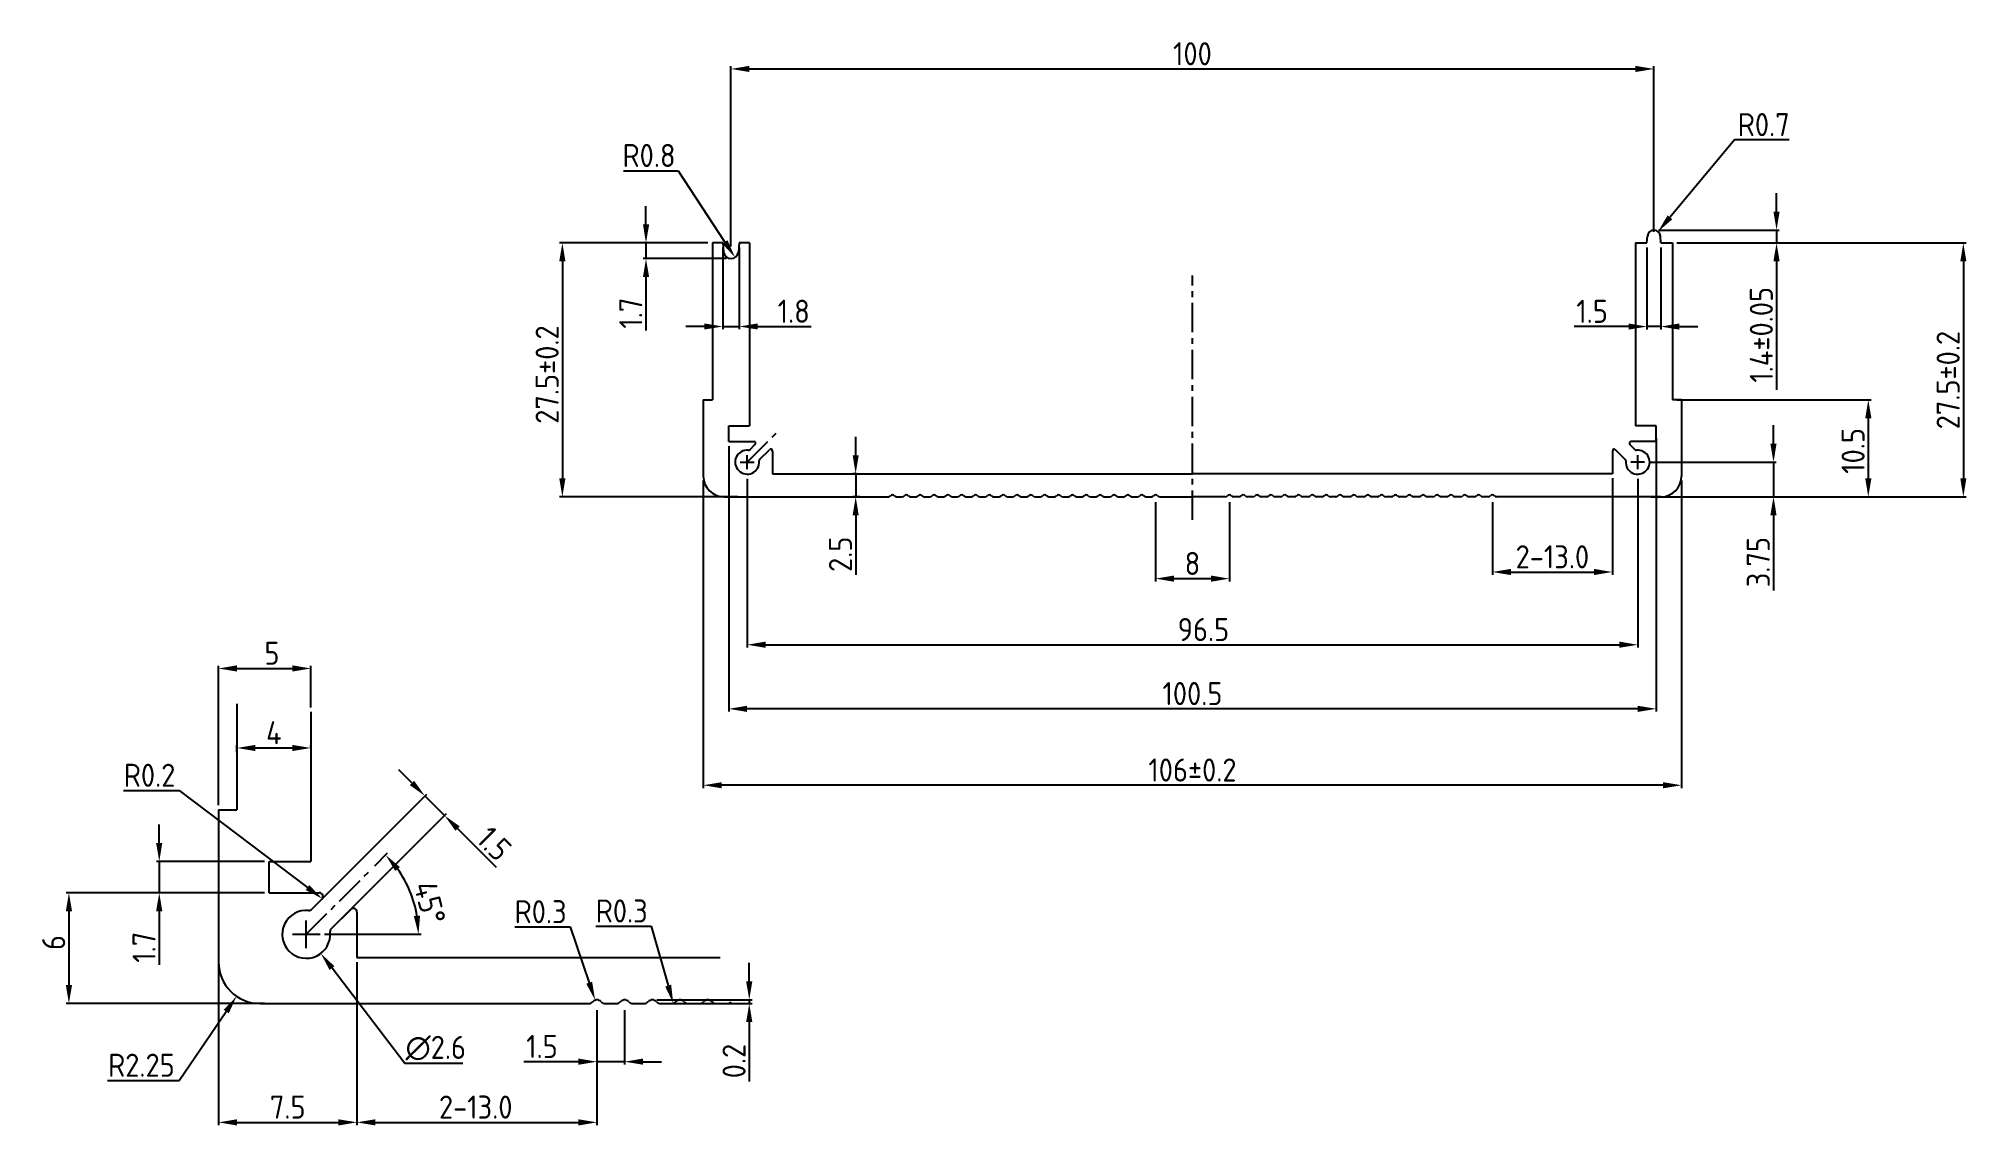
# Model space of a CAD drawing. Header units: millimetres. Extents: x -92 to 117, y -52 to 66.
import ezdxf

# ---------------------------------------------------------------- set-up
doc = ezdxf.new("R2010")
doc.units = ezdxf.units.MM
doc.header["$LTSCALE"] = 0.1
doc.linetypes.add('CENTER', pattern=[50.8, 31.75, -6.35, 6.35, -6.35])
doc.layers.get('0').update_dxf_attribs({"lineweight": 25})
doc.layers.add('图层1', color=7, linetype='Continuous', lineweight=20)
doc.layers.add('图层3', color=1, linetype='CENTER')
doc.styles.get("Standard").update_dxf_attribs({"font": 'isocp2.shx'})
doc.dimstyles.new('比例1-1', dxfattribs={"dimtxt": 2.5, "dimasz": 2, "dimexe": 0.3, "dimexo": 0.5, "dimgap": 0.4, "dimtad": 1, "dimdec": 3, "dimdsep": 46, "dimtxsty": 'Standard', "dimcen": 0, "dimclrd": 5, "dimclre": 5, "dimadec": 3, "dimazin": 2, "dimtfac": 1, "dimtdec": 3, "dimtmove": 0, "dimatfit": 3, "dimfxl": 0, "dimarcsym": 0})
doc.dimstyles.new('比例1-1$3', dxfattribs={"dimtxt": 2.5, "dimasz": 2, "dimexe": 0.3, "dimexo": 0.5, "dimgap": 0.4, "dimtad": 1, "dimtih": 1, "dimtoh": 1, "dimdec": 3, "dimdsep": 46, "dimtxsty": 'Standard', "dimcen": 0, "dimclrd": 5, "dimclre": 5, "dimadec": 3, "dimazin": 2, "dimtfac": 1, "dimtdec": 3, "dimtmove": 0, "dimatfit": 3, "dimfxl": 0, "dimarcsym": 0})
doc.dimstyles.new('比例1-1$4', dxfattribs={"dimtxt": 2.5, "dimasz": 2, "dimexe": 0.3, "dimexo": 0.5, "dimgap": 0.4, "dimtad": 1, "dimtih": 1, "dimtoh": 1, "dimdec": 3, "dimdsep": 46, "dimtxsty": 'Standard', "dimcen": 0, "dimclrd": 5, "dimclre": 5, "dimadec": 3, "dimazin": 2, "dimtfac": 1, "dimtdec": 3, "dimtofl": 0, "dimtmove": 0, "dimatfit": 3, "dimfxl": 0, "dimarcsym": 0})

# ---------------------------------------------------------------- blocks, each defined once
blk = doc.blocks.new('*D4')
at = {"layer": 'Defpoints', "color": 0}
for p in [(-15.56, 18.41), (80.94, 18.41), (80.94, -0.07)]:
    blk.add_point(p, dxfattribs=at)
at = {"layer": '图层1', "color": 5, "lineweight": -2}
for p, q in [((-15.56, 17.91), (-15.56, -0.37)), ((80.94, 17.91), (80.94, -0.37)), ((-13.56, -0.07), (78.94, -0.07))]:
    blk.add_line(p, q, dxfattribs=at)
at = {"layer": '图层1', "color": 5}
for points in [[(-13.56, 0.27), (-13.56, -0.4), (-15.56, -0.07)], [(78.94, 0.27), (78.94, -0.4), (80.94, -0.07)]]:
    blk.add_solid(points, dxfattribs=at)
at = {"layer": '图层1', "color": 0, "insert": (33.88, 1.58), "char_height": 2.5, "attachment_point": 5}
blk.add_mtext('96.5', dxfattribs=at)
blk = doc.blocks.new('*D5')
at = {"layer": 'Defpoints', "color": 0}
for p in [(-17.56, 21.96), (82.94, 22.81), (-17.56, -7.01)]:
    blk.add_point(p, dxfattribs=at)
at = {"layer": '图层1', "color": 5, "lineweight": -2}
for p, q in [((-17.56, 21.46), (-17.56, -7.31)), ((82.94, 22.31), (82.94, -7.31)), ((80.94, -7.01), (-15.56, -7.01))]:
    blk.add_line(p, q, dxfattribs=at)
at = {"layer": '图层1', "color": 5}
for points in [[(-15.56, -6.68), (-15.56, -7.35), (-17.56, -7.01)], [(80.94, -6.68), (80.94, -7.35), (82.94, -7.01)]]:
    blk.add_solid(points, dxfattribs=at)
at = {"layer": '图层1', "color": 0, "insert": (32.69, -5.36), "char_height": 2.5, "attachment_point": 5}
blk.add_mtext('100.5', dxfattribs=at)
blk = doc.blocks.new('*D6')
at = {"layer": 'Defpoints', "color": 0}
for p in [(-20.31, 18.21), (85.69, 18.21), (-20.31, -15.29)]:
    blk.add_point(p, dxfattribs=at)
at = {"layer": '图层1', "color": 5, "lineweight": -2}
for p, q in [((-20.31, 17.71), (-20.31, -15.59)), ((85.69, 17.71), (85.69, -15.59)), ((83.69, -15.29), (-18.31, -15.29))]:
    blk.add_line(p, q, dxfattribs=at)
at = {"layer": '图层1', "color": 5}
for points in [[(-18.31, -14.96), (-18.31, -15.62), (-20.31, -15.29)], [(83.69, -14.96), (83.69, -15.62), (85.69, -15.29)]]:
    blk.add_solid(points, dxfattribs=at)
at = {"layer": '图层1', "color": 0, "insert": (32.69, -13.64), "char_height": 2.5, "attachment_point": 5}
blk.add_mtext('106%%P0.2', dxfattribs=at)
blk = doc.blocks.new('*D7')
at = {"layer": 'Defpoints', "color": 0}
for p in [(28.69, 15.86), (36.69, 15.86), (36.69, 7.09)]:
    blk.add_point(p, dxfattribs=at)
at = {"layer": '图层1', "color": 5, "lineweight": -2}
for p, q in [((28.69, 15.36), (28.69, 6.79)), ((36.69, 15.36), (36.69, 6.79)), ((30.69, 7.09), (34.69, 7.09))]:
    blk.add_line(p, q, dxfattribs=at)
at = {"layer": '图层1', "color": 5}
for points in [[(30.69, 7.43), (30.69, 6.76), (28.69, 7.09)], [(34.69, 7.43), (34.69, 6.76), (36.69, 7.09)]]:
    blk.add_solid(points, dxfattribs=at)
at = {"layer": '图层1', "color": 0, "insert": (32.69, 8.74), "char_height": 2.5, "attachment_point": 5}
blk.add_mtext('8', dxfattribs=at)
blk = doc.blocks.new('*D8')
at = {"layer": 'Defpoints', "color": 0}
for p in [(81.69, 19.71), (81.89, 15.96), (95.65, 15.96)]:
    blk.add_point(p, dxfattribs=at)
at = {"layer": '图层1', "color": 5, "lineweight": -2}
for p, q in [((95.65, 21.71), (95.65, 23.71)), ((82.19, 19.71), (95.95, 19.71)), ((95.65, 19.71), (95.65, 15.96)), ((82.39, 15.96), (95.95, 15.96)), ((95.65, 13.96), (95.65, 5.81))]:
    blk.add_line(p, q, dxfattribs=at)
at = {"layer": '图层1', "color": 5}
for points in [[(95.31, 21.71), (95.98, 21.71), (95.65, 19.71)], [(95.31, 13.96), (95.98, 13.96), (95.65, 15.96)]]:
    blk.add_solid(points, dxfattribs=at)
at = {"layer": '图层1', "color": 0, "insert": (94, 8.88), "char_height": 2.5, "attachment_point": 5, "rotation": 90}
blk.add_mtext('3.75', dxfattribs=at)
blk = doc.blocks.new('*D9')
at = {"layer": 'Defpoints', "color": 0}
for p in [(84.69, 43.46), (89.67, 15.96), (116.22, 15.96)]:
    blk.add_point(p, dxfattribs=at)
at = {"layer": '图层1', "color": 5, "lineweight": -2}
for p, q in [((85.19, 43.46), (116.52, 43.46)), ((116.22, 41.46), (116.22, 17.96)), ((90.17, 15.96), (116.52, 15.96))]:
    blk.add_line(p, q, dxfattribs=at)
at = {"layer": '图层1', "color": 5}
for points in [[(115.89, 41.46), (116.55, 41.46), (116.22, 43.46)], [(115.89, 17.96), (116.55, 17.96), (116.22, 15.96)]]:
    blk.add_solid(points, dxfattribs=at)
at = {"layer": '图层1', "color": 0, "insert": (114.57, 28.6), "char_height": 2.5, "attachment_point": 5, "rotation": 90}
blk.add_mtext('27.5%%P0.2', dxfattribs=at)
blk = doc.blocks.new('*D10')
at = {"layer": 'Defpoints', "color": 0}
for p in [(84.69, 26.46), (100.23, 15.96), (105.92, 15.96)]:
    blk.add_point(p, dxfattribs=at)
at = {"layer": '图层1', "color": 5, "lineweight": -2}
for p, q in [((85.19, 26.46), (106.22, 26.46)), ((105.92, 24.46), (105.92, 17.96)), ((100.73, 15.96), (106.22, 15.96))]:
    blk.add_line(p, q, dxfattribs=at)
at = {"layer": '图层1', "color": 5}
for points in [[(105.59, 24.46), (106.26, 24.46), (105.92, 26.46)], [(105.59, 17.96), (106.26, 17.96), (105.92, 15.96)]]:
    blk.add_solid(points, dxfattribs=at)
at = {"layer": '图层1', "color": 0, "insert": (104.27, 20.93), "char_height": 2.5, "attachment_point": 5, "rotation": 90}
blk.add_mtext('10.5', dxfattribs=at)
blk = doc.blocks.new('*D11')
at = {"layer": 'Defpoints', "color": 0}
for p in [(-19.31, 43.46), (-35.58, 15.96), (-16.06, 15.96)]:
    blk.add_point(p, dxfattribs=at)
at = {"layer": '图层1', "color": 5, "lineweight": -2}
for p, q in [((-19.81, 43.46), (-35.88, 43.46)), ((-35.58, 41.46), (-35.58, 17.96)), ((-16.56, 15.96), (-35.88, 15.96))]:
    blk.add_line(p, q, dxfattribs=at)
at = {"layer": '图层1', "color": 5}
for points in [[(-35.92, 41.46), (-35.25, 41.46), (-35.58, 43.46)], [(-35.92, 17.96), (-35.25, 17.96), (-35.58, 15.96)]]:
    blk.add_solid(points, dxfattribs=at)
at = {"layer": '图层1', "color": 0, "insert": (-37.23, 29.2), "char_height": 2.5, "attachment_point": 5, "rotation": 90}
blk.add_mtext('27.5%%P0.2', dxfattribs=at)
blk = doc.blocks.new('*D12')
at = {"layer": 'Defpoints', "color": 0}
for p in [(-3.21, 18.46), (-3.8, 15.96), (-2.84, 15.96)]:
    blk.add_point(p, dxfattribs=at)
at = {"layer": '图层1', "color": 5, "lineweight": -2}
for p, q in [((-3.8, 20.46), (-3.8, 22.46)), ((-3.71, 18.46), (-4.1, 18.46)), ((-3.8, 18.46), (-3.8, 15.96)), ((-3.34, 15.96), (-4.1, 15.96)), ((-3.8, 13.96), (-3.8, 7.49))]:
    blk.add_line(p, q, dxfattribs=at)
at = {"layer": '图层1', "color": 5}
for points in [[(-4.13, 20.46), (-3.47, 20.46), (-3.8, 18.46)], [(-4.13, 13.96), (-3.47, 13.96), (-3.8, 15.96)]]:
    blk.add_solid(points, dxfattribs=at)
at = {"layer": '图层1', "color": 0, "insert": (-5.45, 9.73), "char_height": 2.5, "attachment_point": 5, "rotation": 90}
blk.add_mtext('2.5', dxfattribs=at)
blk = doc.blocks.new('*D13')
at = {"layer": 'Defpoints', "color": 0}
for p in [(78.19, 18.46), (65.19, 15.86), (78.19, 7.81)]:
    blk.add_point(p, dxfattribs=at)
at = {"layer": '图层1', "color": 5, "lineweight": -2}
for p, q in [((78.19, 17.96), (78.19, 7.51)), ((65.19, 15.36), (65.19, 7.51)), ((67.19, 7.81), (76.19, 7.81))]:
    blk.add_line(p, q, dxfattribs=at)
at = {"layer": '图层1', "color": 5}
for points in [[(67.19, 8.15), (67.19, 7.48), (65.19, 7.81)], [(76.19, 8.15), (76.19, 7.48), (78.19, 7.81)]]:
    blk.add_solid(points, dxfattribs=at)
at = {"layer": '图层1', "color": 0, "insert": (71.69, 9.46), "char_height": 2.5, "attachment_point": 5}
blk.add_mtext('2-13.0', dxfattribs=at)
blk = doc.blocks.new('*D15')
at = {"layer": 'Defpoints', "color": 0}
for p in [(82.69, 44.86), (87.25, 43.46), (95.98, 43.46)]:
    blk.add_point(p, dxfattribs=at)
at = {"layer": '图层1', "color": 5, "lineweight": -2}
for p, q in [((95.98, 46.86), (95.98, 48.86)), ((83.19, 44.86), (96.28, 44.86)), ((95.98, 44.86), (95.98, 43.46)), ((87.75, 43.46), (96.28, 43.46)), ((95.98, 41.46), (95.98, 27.56))]:
    blk.add_line(p, q, dxfattribs=at)
at = {"layer": '图层1', "color": 5}
for points in [[(95.64, 46.86), (96.31, 46.86), (95.98, 44.86)], [(95.64, 41.46), (96.31, 41.46), (95.98, 43.46)]]:
    blk.add_solid(points, dxfattribs=at)
at = {"layer": '图层1', "color": 0, "insert": (94.33, 33.51), "char_height": 2.5, "attachment_point": 5, "rotation": 90}
blk.add_mtext('1.4%%P0.05', dxfattribs=at)
blk = doc.blocks.new('*D16')
at = {"layer": 'Defpoints', "color": 0}
for p in [(81.94, 43.46), (83.44, 43.46), (83.44, 34.4)]:
    blk.add_point(p, dxfattribs=at)
at = {"layer": '图层1', "color": 5, "lineweight": -2}
for p, q in [((81.94, 42.96), (81.94, 34.1)), ((83.44, 42.96), (83.44, 34.1)), ((79.94, 34.4), (74.04, 34.4)), ((83.44, 34.4), (81.94, 34.4)), ((85.44, 34.4), (87.44, 34.4))]:
    blk.add_line(p, q, dxfattribs=at)
at = {"layer": '图层1', "color": 5}
for points in [[(79.94, 34.74), (79.94, 34.07), (81.94, 34.4)], [(85.44, 34.74), (85.44, 34.07), (83.44, 34.4)]]:
    blk.add_solid(points, dxfattribs=at)
at = {"layer": '图层1', "color": 0, "insert": (75.99, 36.05), "char_height": 2.5, "attachment_point": 5}
blk.add_mtext('1.5', dxfattribs=at)
blk = doc.blocks.new('*D17')
at = {"layer": 'Defpoints', "color": 0}
for p in [(-26.52, 43.46), (-19.31, 43.46), (-17.31, 41.76)]:
    blk.add_point(p, dxfattribs=at)
at = {"layer": '图层1', "color": 5, "lineweight": -2}
for p, q in [((-26.52, 45.46), (-26.52, 47.46)), ((-19.81, 43.46), (-26.82, 43.46)), ((-26.52, 43.46), (-26.52, 41.76)), ((-17.81, 41.76), (-26.82, 41.76)), ((-26.52, 39.76), (-26.52, 33.96))]:
    blk.add_line(p, q, dxfattribs=at)
at = {"layer": '图层1', "color": 5}
for points in [[(-26.85, 45.46), (-26.18, 45.46), (-26.52, 43.46)], [(-26.85, 39.76), (-26.18, 39.76), (-26.52, 41.76)]]:
    blk.add_solid(points, dxfattribs=at)
at = {"layer": '图层1', "color": 0, "insert": (-28.17, 35.86), "char_height": 2.5, "attachment_point": 5, "rotation": 90}
blk.add_mtext('1.7', dxfattribs=at)
blk = doc.blocks.new('*D18')
at = {"layer": 'Defpoints', "color": 0}
for p in [(-56.27, -24.37), (-52.8, -25.36), (-64.83, -31.44), (-63.34, -31.44), (-61.84, -31.44)]:
    blk.add_point(p, dxfattribs=at)
at = {"layer": '图层1', "color": 5, "lineweight": -2}
for p, q in [((-55.91, -24.02), (-54.52, -22.62)), ((-61.34, -31.44), (-50.87, -31.44))]:
    blk.add_line(p, q, dxfattribs=at)
blk.add_arc((-63.34, -31.44), 12.17, 9.4283, 35.5717, dxfattribs=at)
at = {"layer": '图层1', "color": 5}
for points in [[(-53.69, -24.58), (-53.19, -24.15), (-54.73, -22.84)], [(-51, -29.42), (-51.67, -29.47), (-51.17, -31.44)]]:
    blk.add_solid(points, dxfattribs=at)
at = {"layer": '图层1', "color": 0, "insert": (-49.95, -28.01), "char_height": 2.5, "attachment_point": 5, "rotation": 284.3815}
blk.add_mtext('45°', dxfattribs=at)
blk = doc.blocks.new('*D19')
at = {"layer": 'Defpoints', "color": 0}
for p in [(-67.34, -26.94), (-89.05, -38.94), (-67.34, -38.94)]:
    blk.add_point(p, dxfattribs=at)
at = {"layer": '图层1', "color": 5, "lineweight": -2}
for p, q in [((-67.84, -26.94), (-89.35, -26.94)), ((-89.05, -28.94), (-89.05, -36.94)), ((-67.84, -38.94), (-89.35, -38.94))]:
    blk.add_line(p, q, dxfattribs=at)
at = {"layer": '图层1', "color": 5}
for points in [[(-89.38, -28.94), (-88.71, -28.94), (-89.05, -26.94)], [(-89.38, -36.94), (-88.71, -36.94), (-89.05, -38.94)]]:
    blk.add_solid(points, dxfattribs=at)
at = {"layer": '图层1', "color": 0, "insert": (-90.7, -32.33), "char_height": 2.5, "attachment_point": 5, "rotation": 90}
blk.add_mtext('6', dxfattribs=at)
blk = doc.blocks.new('*D20')
at = {"layer": 'Defpoints', "color": 0}
for p in [(-67.34, -23.54), (-79.26, -26.94), (-67.34, -26.94)]:
    blk.add_point(p, dxfattribs=at)
at = {"layer": '图层1', "color": 5, "lineweight": -2}
for p, q in [((-79.26, -21.54), (-79.26, -19.54)), ((-67.84, -23.54), (-79.56, -23.54)), ((-79.26, -23.54), (-79.26, -26.94)), ((-67.84, -26.94), (-79.56, -26.94)), ((-79.26, -28.94), (-79.26, -34.74))]:
    blk.add_line(p, q, dxfattribs=at)
at = {"layer": '图层1', "color": 5}
for points in [[(-79.6, -21.54), (-78.93, -21.54), (-79.26, -23.54)], [(-79.6, -28.94), (-78.93, -28.94), (-79.26, -26.94)]]:
    blk.add_solid(points, dxfattribs=at)
at = {"layer": '图层1', "color": 0, "insert": (-80.91, -32.84), "char_height": 2.5, "attachment_point": 5, "rotation": 90}
blk.add_mtext('1.7', dxfattribs=at)
blk = doc.blocks.new('*D21')
at = {"layer": 'Defpoints', "color": 0}
for p in [(-57.84, -33.94), (-31.84, -39.14), (-31.84, -51.81)]:
    blk.add_point(p, dxfattribs=at)
at = {"layer": '图层1', "color": 5, "lineweight": -2}
for p, q in [((-57.84, -34.44), (-57.84, -52.11)), ((-31.84, -39.64), (-31.84, -52.11)), ((-55.84, -51.81), (-33.84, -51.81))]:
    blk.add_line(p, q, dxfattribs=at)
at = {"layer": '图层1', "color": 5}
for points in [[(-55.84, -51.48), (-55.84, -52.15), (-57.84, -51.81)], [(-33.84, -51.48), (-33.84, -52.15), (-31.84, -51.81)]]:
    blk.add_solid(points, dxfattribs=at)
at = {"layer": '图层1', "color": 0, "insert": (-44.97, -50.16), "char_height": 2.5, "attachment_point": 5}
blk.add_mtext('2-13.0', dxfattribs=at)
blk = doc.blocks.new('*D22')
at = {"layer": 'Defpoints', "color": 0}
for p in [(-48.35, -18.57), (-62.2, -28.18), (-60.08, -30.3)]:
    blk.add_point(p, dxfattribs=at)
at = {"layer": '图层1', "color": 5, "lineweight": -2}
for p, q in [((-51.88, -15.04), (-53.3, -13.62)), ((-61.84, -27.83), (-50.26, -16.24)), ((-50.47, -16.45), (-48.35, -18.57)), ((-59.72, -29.95), (-48.14, -18.36)), ((-46.93, -19.99), (-42.76, -24.16))]:
    blk.add_line(p, q, dxfattribs=at)
at = {"layer": '图层1', "color": 5}
for points in [[(-51.65, -14.8), (-52.12, -15.27), (-50.47, -16.45)], [(-46.7, -19.75), (-47.17, -20.22), (-48.35, -18.57)]]:
    blk.add_solid(points, dxfattribs=at)
at = {"layer": '图层1', "color": 0, "insert": (-42.97, -21.62), "char_height": 2.5, "attachment_point": 5, "rotation": 315}
blk.add_mtext('1.5', dxfattribs=at)
blk = doc.blocks.new('*D23')
at = {"layer": 'Defpoints', "color": 0}
for p in [(-62.84, -2.64), (-62.84, -7.35), (-72.84, -17.94)]:
    blk.add_point(p, dxfattribs=at)
at = {"layer": '图层1', "color": 5, "lineweight": -2}
for p, q in [((-72.84, -17.44), (-72.84, -2.34)), ((-70.84, -2.64), (-64.84, -2.64)), ((-62.84, -6.85), (-62.84, -2.34))]:
    blk.add_line(p, q, dxfattribs=at)
at = {"layer": '图层1', "color": 5}
for points in [[(-70.84, -2.3), (-70.84, -2.97), (-72.84, -2.64)], [(-64.84, -2.3), (-64.84, -2.97), (-62.84, -2.64)]]:
    blk.add_solid(points, dxfattribs=at)
at = {"layer": '图层1', "color": 0, "insert": (-67.05, -0.99), "char_height": 2.5, "attachment_point": 5}
blk.add_mtext('5', dxfattribs=at)
blk = doc.blocks.new('*D24')
at = {"layer": 'Defpoints', "color": 0}
for p in [(-70.84, -12.2), (-62.84, -11.25), (-62.84, -11.6)]:
    blk.add_point(p, dxfattribs=at)
at = {"layer": '图层1', "color": 5, "lineweight": -2}
for p, q in [((-70.84, -11.7), (-70.84, -10.95)), ((-68.84, -11.25), (-64.84, -11.25)), ((-62.84, -11.1), (-62.84, -10.95))]:
    blk.add_line(p, q, dxfattribs=at)
at = {"layer": '图层1', "color": 5}
for points in [[(-68.84, -10.92), (-68.84, -11.59), (-70.84, -11.25)], [(-64.84, -10.92), (-64.84, -11.59), (-62.84, -11.25)]]:
    blk.add_solid(points, dxfattribs=at)
at = {"layer": '图层1', "color": 0, "insert": (-66.84, -9.6), "char_height": 2.5, "attachment_point": 5}
blk.add_mtext('4', dxfattribs=at)
blk = doc.blocks.new('*D25')
at = {"layer": 'Defpoints', "color": 0}
for p in [(-64.92, -29.37), (-61.76, -33.51)]:
    blk.add_point(p, dxfattribs=at)
at = {"layer": '图层1', "color": 5, "lineweight": -2}
for p, q in [((-52.65, -45.42), (-60.54, -35.1)), ((-46.36, -45.42), (-52.65, -45.42))]:
    blk.add_line(p, q, dxfattribs=at)
at = {"layer": '图层1', "color": 5}
blk.add_solid([(-60.28, -34.89), (-60.81, -35.3), (-61.76, -33.51)], dxfattribs=at)
at = {"layer": '图层1', "color": 0, "insert": (-49.3, -43.77), "char_height": 2.5, "attachment_point": 5}
blk.add_mtext('∅2.6', dxfattribs=at)
blk = doc.blocks.new('*D26')
at = {"layer": 'Defpoints', "color": 0}
for p in [(-68.34, -34.44), (-70.88, -38.15)]:
    blk.add_point(p, dxfattribs=at)
at = {"layer": '图层1', "color": 5, "lineweight": -2}
for p, q in [((-77.12, -47.27), (-72.01, -39.8)), ((-84.87, -47.27), (-77.12, -47.27))]:
    blk.add_line(p, q, dxfattribs=at)
at = {"layer": '图层1', "color": 5}
blk.add_solid([(-72.28, -39.62), (-71.73, -39.99), (-70.88, -38.15)], dxfattribs=at)
at = {"layer": '图层1', "color": 0, "insert": (-81.19, -45.62), "char_height": 2.5, "attachment_point": 5}
blk.add_mtext('R2.25', dxfattribs=at)
blk = doc.blocks.new('*D27')
at = {"layer": 'Defpoints', "color": 0}
for p in [(-28.84, -39.14), (-31.84, -43.27), (-31.84, -45.24)]:
    blk.add_point(p, dxfattribs=at)
at = {"layer": '图层1', "color": 5, "lineweight": -2}
for p, q in [((-28.84, -39.64), (-28.84, -45.54)), ((-31.84, -43.77), (-31.84, -45.54)), ((-33.84, -45.24), (-39.74, -45.24)), ((-28.84, -45.24), (-31.84, -45.24)), ((-26.84, -45.24), (-24.84, -45.24))]:
    blk.add_line(p, q, dxfattribs=at)
at = {"layer": '图层1', "color": 5}
for points in [[(-33.84, -44.9), (-33.84, -45.57), (-31.84, -45.24)], [(-26.84, -44.9), (-26.84, -45.57), (-28.84, -45.24)]]:
    blk.add_solid(points, dxfattribs=at)
at = {"layer": '图层1', "color": 0, "insert": (-37.79, -43.59), "char_height": 2.5, "attachment_point": 5}
blk.add_mtext('1.5', dxfattribs=at)
blk = doc.blocks.new('*D28')
at = {"layer": 'Defpoints', "color": 0}
for p in [(-25.84, -38.54), (-24.34, -38.94), (-15.33, -38.94)]:
    blk.add_point(p, dxfattribs=at)
at = {"layer": '图层1', "color": 5, "lineweight": -2}
for p, q in [((-15.33, -36.54), (-15.33, -34.54)), ((-25.34, -38.54), (-15.03, -38.54)), ((-23.84, -38.94), (-15.03, -38.94)), ((-15.33, -38.54), (-15.33, -38.94)), ((-15.33, -40.94), (-15.33, -47.39))]:
    blk.add_line(p, q, dxfattribs=at)
at = {"layer": '图层1', "color": 5}
for points in [[(-15.67, -36.54), (-15, -36.54), (-15.33, -38.54)], [(-15.67, -40.94), (-15, -40.94), (-15.33, -38.94)]]:
    blk.add_solid(points, dxfattribs=at)
at = {"layer": '图层1', "color": 0, "insert": (-16.98, -45.17), "char_height": 2.5, "attachment_point": 5, "rotation": 90}
blk.add_mtext('0.2', dxfattribs=at)
blk = doc.blocks.new('*D29')
at = {"layer": 'Defpoints', "color": 0}
for p in [(-32.03, -38.57), (-31.84, -39.14)]:
    blk.add_point(p, dxfattribs=at)
at = {"layer": '图层1', "color": 5, "lineweight": -2}
for p, q in [((-40.74, -30.64), (-34.73, -30.64)), ((-34.73, -30.64), (-32.67, -36.68))]:
    blk.add_line(p, q, dxfattribs=at)
at = {"layer": '图层1', "color": 5}
blk.add_solid([(-32.36, -36.57), (-32.99, -36.79), (-32.03, -38.57)], dxfattribs=at)
at = {"layer": '图层1', "color": 0, "insert": (-37.94, -28.99), "char_height": 2.5, "attachment_point": 5}
blk.add_mtext('R0.3', dxfattribs=at)
blk = doc.blocks.new('*D30')
at = {"layer": 'Defpoints', "color": 0}
for p in [(-23.73, -38.34), (-23.57, -38.92)]:
    blk.add_point(p, dxfattribs=at)
at = {"layer": '图层1', "color": 5, "lineweight": -2}
for p, q in [((-31.96, -30.56), (-25.95, -30.56)), ((-25.95, -30.56), (-24.12, -36.99))]:
    blk.add_line(p, q, dxfattribs=at)
at = {"layer": '图层1', "color": 5}
blk.add_solid([(-23.79, -36.9), (-24.44, -37.09), (-23.57, -38.92)], dxfattribs=at)
at = {"layer": '图层1', "color": 0, "insert": (-29.15, -28.91), "char_height": 2.5, "attachment_point": 5}
blk.add_mtext('R0.3', dxfattribs=at)
blk = doc.blocks.new('*D31')
at = {"layer": 'Defpoints', "color": 0}
for p in [(-61.92, -27.34), (-61.6, -27.58)]:
    blk.add_point(p, dxfattribs=at)
at = {"layer": '图层1', "color": 5, "lineweight": -2}
for p, q in [((-83.14, -15.86), (-77.09, -15.86)), ((-77.09, -15.86), (-63.2, -26.37))]:
    blk.add_line(p, q, dxfattribs=at)
at = {"layer": '图层1', "color": 5}
blk.add_solid([(-63, -26.11), (-63.4, -26.64), (-61.6, -27.58)], dxfattribs=at)
at = {"layer": '图层1', "color": 0, "insert": (-80.31, -14.21), "char_height": 2.5, "attachment_point": 5}
blk.add_mtext('R0.2', dxfattribs=at)
blk = doc.blocks.new('*D32')
at = {"layer": 'Defpoints', "color": 0}
for p in [(-72.84, -32.1), (-57.84, -51.81), (-57.84, -51.81)]:
    blk.add_point(p, dxfattribs=at)
at = {"layer": '图层1', "color": 5, "lineweight": -2}
for p, q in [((-72.84, -32.6), (-72.84, -52.11)), ((-70.84, -51.81), (-59.84, -51.81)), ((-57.84, -51.31), (-57.84, -51.51))]:
    blk.add_line(p, q, dxfattribs=at)
at = {"layer": '图层1', "color": 5}
for points in [[(-70.84, -51.48), (-70.84, -52.15), (-72.84, -51.81)], [(-59.84, -51.48), (-59.84, -52.15), (-57.84, -51.81)]]:
    blk.add_solid(points, dxfattribs=at)
at = {"layer": '图层1', "color": 0, "insert": (-65.34, -50.16), "char_height": 2.5, "attachment_point": 5}
blk.add_mtext('7.5', dxfattribs=at)
blk = doc.blocks.new('*D33')
at = {"layer": 'Defpoints', "color": 0}
for p in [(82.69, 62.31), (82.69, 44.16), (-17.31, 42.56)]:
    blk.add_point(p, dxfattribs=at)
at = {"layer": '图层1', "color": 5, "lineweight": -2}
for p, q in [((-17.31, 43.06), (-17.31, 62.61)), ((-15.31, 62.31), (80.69, 62.31)), ((82.69, 44.66), (82.69, 62.61))]:
    blk.add_line(p, q, dxfattribs=at)
at = {"layer": '图层1', "color": 5}
for points in [[(-15.31, 62.65), (-15.31, 61.98), (-17.31, 62.31)], [(80.69, 62.65), (80.69, 61.98), (82.69, 62.31)]]:
    blk.add_solid(points, dxfattribs=at)
at = {"layer": '图层1', "color": 0, "insert": (32.69, 63.96), "char_height": 2.5, "attachment_point": 5}
blk.add_mtext('100', dxfattribs=at)
blk = doc.blocks.new('*D34')
at = {"layer": 'Defpoints', "color": 0}
for p in [(-18.21, 43.46), (-16.41, 43.46), (-16.41, 34.41)]:
    blk.add_point(p, dxfattribs=at)
at = {"layer": '图层1', "color": 5, "lineweight": -2}
for p, q in [((-18.21, 42.96), (-18.21, 34.11)), ((-16.41, 42.96), (-16.41, 34.11)), ((-20.21, 34.41), (-22.21, 34.41)), ((-18.21, 34.41), (-16.41, 34.41)), ((-14.41, 34.41), (-8.61, 34.41))]:
    blk.add_line(p, q, dxfattribs=at)
at = {"layer": '图层1', "color": 5}
for points in [[(-20.21, 34.74), (-20.21, 34.08), (-18.21, 34.41)], [(-14.41, 34.74), (-14.41, 34.08), (-16.41, 34.41)]]:
    blk.add_solid(points, dxfattribs=at)
at = {"layer": '图层1', "color": 0, "insert": (-10.51, 36.06), "char_height": 2.5, "attachment_point": 5}
blk.add_mtext('1.8', dxfattribs=at)
blk = doc.blocks.new('*D35')
at = {"layer": 'Defpoints', "color": 0}
for p in [(-17.31, 42.56), (-16.87, 41.89)]:
    blk.add_point(p, dxfattribs=at)
at = {"layer": '图层1', "color": 5, "lineweight": -2}
for p, q in [((-28.94, 51.29), (-23.04, 51.29)), ((-23.04, 51.29), (-17.97, 43.56))]:
    blk.add_line(p, q, dxfattribs=at)
at = {"layer": '图层1', "color": 5}
blk.add_solid([(-17.69, 43.75), (-18.25, 43.38), (-16.87, 41.89)], dxfattribs=at)
at = {"layer": '图层1', "color": 0, "insert": (-26.19, 52.94), "char_height": 2.5, "attachment_point": 5}
blk.add_mtext('R0.8', dxfattribs=at)
blk = doc.blocks.new('*D36')
at = {"layer": 'Defpoints', "color": 0}
for p in [(82.69, 44.16), (83.14, 44.7)]:
    blk.add_point(p, dxfattribs=at)
at = {"layer": '图层1', "color": 5, "lineweight": -2}
for p, q in [((91.44, 54.63), (84.42, 46.23)), ((97.34, 54.63), (91.44, 54.63))]:
    blk.add_line(p, q, dxfattribs=at)
at = {"layer": '图层1', "color": 5}
blk.add_solid([(84.17, 46.45), (84.68, 46.02), (83.14, 44.7)], dxfattribs=at)
at = {"layer": '图层1', "color": 0, "insert": (94.59, 56.28), "char_height": 2.5, "attachment_point": 5}
blk.add_mtext('R0.7', dxfattribs=at)

msp = doc.modelspace()

# ---------------------------------------------------------------- linework, layer by layer
for p, q in [((81.9407, 43.461), (81.9924, 44.2092)), ((83.4407, 43.461), (83.3891, 44.2092)), ((-18.2093, 43.461), (-19.3093, 43.461)), ((-19.3093, 43.461), (-19.3093, 26.461)), ((-18.2093, 43.461), (-18.1048, 42.4766)), ((-16.4093, 43.461), (-16.5137, 42.4766)), ((-15.3093, 43.461), (-16.4093, 43.461)), ((-15.3093, 43.461), (-15.3093, 23.661)), ((80.6907, 43.461), (81.9407, 43.461)), ((80.6907, 43.461), (80.6907, 23.661)), ((83.4407, 43.461), (84.6907, 43.461)), ((84.6907, 43.461), (84.6907, 26.461)), ((-20.3093, 26.461), (-19.3093, 26.461)), ((-20.3093, 26.461), (-20.3093, 18.211)), ((85.6907, 26.461), (84.6907, 26.461)), ((85.6907, 26.461), (85.6907, 18.211)), ((-17.5593, 21.961), (-17.5593, 23.661)), ((-17.5593, 23.661), (-15.3093, 23.661)), ((82.9407, 23.661), (80.6907, 23.661)), ((82.9407, 21.961), (82.9407, 23.661)), ((-17.5593, 21.961), (-14.8528, 21.961)), ((-15.2688, 21.0622), (-14.7114, 21.6196)), ((-14.2081, 20.0015), (-13.1507, 21.0589)), ((-12.8093, 20.9175), (-12.8093, 18.461)), ((78.1907, 20.9175), (78.1907, 18.461)), ((79.5896, 20.0015), (78.5321, 21.0589)), ((80.6502, 21.0622), (80.0928, 21.6196)), ((82.9407, 21.961), (80.2342, 21.961)), ((-12.8093, 18.461), (32.6907, 18.461)), ((78.1907, 18.461), (32.6907, 18.461)), ((-18.0593, 15.961), (-0.2565, 15.961)), ((0.6379, 15.961), (1.2435, 15.961)), ((2.1379, 15.961), (2.7435, 15.961)), ((3.6379, 15.961), (4.2435, 15.961)), ((5.1379, 15.961), (5.7435, 15.961)), ((6.6379, 15.961), (7.2435, 15.961)), ((8.1379, 15.961), (8.7435, 15.961)), ((9.6379, 15.961), (10.2435, 15.961)), ((11.1379, 15.961), (11.7435, 15.961)), ((12.6379, 15.961), (13.2435, 15.961)), ((14.1379, 15.961), (14.7435, 15.961)), ((15.6379, 15.961), (16.2435, 15.961)), ((17.1379, 15.961), (17.7435, 15.961)), ((18.6379, 15.961), (19.2435, 15.961)), ((20.1379, 15.961), (20.7435, 15.961)), ((21.6379, 15.961), (22.2435, 15.961)), ((23.1379, 15.961), (23.7435, 15.961)), ((24.6379, 15.961), (25.2435, 15.961)), ((26.1379, 15.961), (26.7435, 15.961)), ((27.6379, 15.961), (28.2435, 15.961)), ((29.1379, 15.961), (32.6907, 15.961)), ((36.2435, 15.961), (32.6907, 15.961)), ((37.7435, 15.961), (37.1379, 15.961)), ((39.2435, 15.961), (38.6379, 15.961)), ((40.7435, 15.961), (40.1379, 15.961)), ((42.2435, 15.961), (41.6379, 15.961)), ((43.7435, 15.961), (43.1379, 15.961)), ((45.2435, 15.961), (44.6379, 15.961)), ((46.7435, 15.961), (46.1379, 15.961)), ((48.2435, 15.961), (47.6379, 15.961)), ((49.7435, 15.961), (49.1379, 15.961)), ((51.2435, 15.961), (50.6379, 15.961)), ((52.7435, 15.961), (52.1379, 15.961)), ((54.2435, 15.961), (53.6379, 15.961)), ((55.7435, 15.961), (55.1379, 15.961)), ((57.2435, 15.961), (56.6379, 15.961)), ((58.7435, 15.961), (58.1379, 15.961)), ((60.2435, 15.961), (59.6379, 15.961)), ((61.7435, 15.961), (61.1379, 15.961)), ((63.2435, 15.961), (62.6379, 15.961)), ((64.7435, 15.961), (64.1379, 15.961)), ((83.4407, 15.961), (65.6379, 15.961)), ((-70.8365, -6.4678), (-70.8365, -17.9404)), ((-62.8365, -7.3485), (-62.8365, -23.5404)), ((-72.8365, -17.9404), (-72.8365, -34.4404)), ((-72.8365, -17.9404), (-70.8365, -17.9404)), ((-67.3365, -23.5404), (-62.8365, -23.5404)), ((-67.3365, -26.9404), (-67.3365, -23.5404)), ((-67.3365, -26.9404), (-61.9235, -26.9404)), ((-62.7555, -28.7381), (-61.6406, -27.6233)), ((-60.6342, -30.8594), (-58.5193, -28.7446)), ((-57.8365, -29.0274), (-57.8365, -33.9404)), ((-57.8365, -33.9404), (-18.483, -33.9404)), ((-68.3365, -38.9404), (-32.7309, -38.9404)), ((-30.942, -38.9404), (-29.7309, -38.9404)), ((-27.942, -38.9404), (-26.7309, -38.9404)), ((-24.942, -38.9404), (-23.7309, -38.9404)), ((-21.942, -38.9404), (-20.7309, -38.9404)), ((-18.942, -38.9404), (-17.7309, -38.9404))]:
    msp.add_line(p, q)
for centre, radius, start, end in [((82.6907, 44.161), 0.7, 3.949868, 176.050132), ((-17.3093, 42.561), 0.8, 186.057559, 353.942441), ((-15.5593, 19.711), 1.3, 84.29648, 5.70352), ((-15.4102, 21.2036), 0.2, 264.29648, 315), ((-14.8528, 21.761), 0.2, 315, 90), ((-13.0093, 20.9175), 0.2, 0, 135), ((78.3907, 20.9175), 0.2, 45, 180), ((80.9407, 19.711), 1.3, 174.29648, 95.70352), ((80.2342, 21.761), 0.2, 90, 225), ((80.7916, 21.2036), 0.2, 225, 275.70352), ((-14.0667, 19.8601), 0.2, 135, 185.70352), ((79.4481, 19.8601), 0.2, 354.29648, 45), ((-18.0593, 18.211), 2.25, 180, 270), ((83.4407, 18.211), 2.25, 270, 0), ((-0.2565, 16.261), 0.3, 270, 318.189685), ((0.1907, 15.861), 0.3, 41.810315, 138.189685), ((0.6379, 16.261), 0.3, 221.810315, 270), ((1.2435, 16.261), 0.3, 270, 318.189685), ((1.6907, 15.861), 0.3, 41.810315, 138.189685), ((2.1379, 16.261), 0.3, 221.810315, 270), ((2.7435, 16.261), 0.3, 270, 318.189685), ((3.1907, 15.861), 0.3, 41.810315, 138.189685), ((3.6379, 16.261), 0.3, 221.810315, 270), ((4.2435, 16.261), 0.3, 270, 318.189685), ((4.6907, 15.861), 0.3, 41.810315, 138.189685), ((5.1379, 16.261), 0.3, 221.810315, 270), ((5.7435, 16.261), 0.3, 270, 318.189685), ((6.1907, 15.861), 0.3, 41.810315, 138.189685), ((6.6379, 16.261), 0.3, 221.810315, 270), ((7.2435, 16.261), 0.3, 270, 318.189685), ((7.6907, 15.861), 0.3, 41.810315, 138.189685), ((8.1379, 16.261), 0.3, 221.810315, 270), ((8.7435, 16.261), 0.3, 270, 318.189685), ((9.1907, 15.861), 0.3, 41.810315, 138.189685), ((9.6379, 16.261), 0.3, 221.810315, 270), ((10.2435, 16.261), 0.3, 270, 318.189685), ((10.6907, 15.861), 0.3, 41.810315, 138.189685), ((11.1379, 16.261), 0.3, 221.810315, 270), ((11.7435, 16.261), 0.3, 270, 318.189685), ((12.1907, 15.861), 0.3, 41.810315, 138.189685), ((12.6379, 16.261), 0.3, 221.810315, 270), ((13.2435, 16.261), 0.3, 270, 318.189685), ((13.6907, 15.861), 0.3, 41.810315, 138.189685), ((14.1379, 16.261), 0.3, 221.810315, 270), ((14.7435, 16.261), 0.3, 270, 318.189685), ((15.1907, 15.861), 0.3, 41.810315, 138.189685), ((15.6379, 16.261), 0.3, 221.810315, 270), ((16.2435, 16.261), 0.3, 270, 318.189685), ((16.6907, 15.861), 0.3, 41.810315, 138.189685), ((17.1379, 16.261), 0.3, 221.810315, 270), ((17.7435, 16.261), 0.3, 270, 318.189685), ((18.1907, 15.861), 0.3, 41.810315, 138.189685), ((18.6379, 16.261), 0.3, 221.810315, 270), ((19.2435, 16.261), 0.3, 270, 318.189685), ((19.6907, 15.861), 0.3, 41.810315, 138.189685), ((20.1379, 16.261), 0.3, 221.810315, 270), ((20.7435, 16.261), 0.3, 270, 318.189685), ((21.1907, 15.861), 0.3, 41.810315, 138.189685), ((21.6379, 16.261), 0.3, 221.810315, 270), ((22.2435, 16.261), 0.3, 270, 318.189685), ((22.6907, 15.861), 0.3, 41.810315, 138.189685), ((23.1379, 16.261), 0.3, 221.810315, 270), ((23.7435, 16.261), 0.3, 270, 318.189685), ((24.1907, 15.861), 0.3, 41.810315, 138.189685), ((24.6379, 16.261), 0.3, 221.810315, 270), ((25.2435, 16.261), 0.3, 270, 318.189685), ((25.6907, 15.861), 0.3, 41.810315, 138.189685), ((26.1379, 16.261), 0.3, 221.810315, 270), ((26.7435, 16.261), 0.3, 270, 318.189685), ((27.1907, 15.861), 0.3, 41.810315, 138.189685), ((27.6379, 16.261), 0.3, 221.810315, 270), ((28.2435, 16.261), 0.3, 270, 318.189685), ((28.6907, 15.861), 0.3, 41.810315, 138.189685), ((29.1379, 16.261), 0.3, 221.810315, 270), ((36.2435, 16.261), 0.3, 270, 318.189685), ((36.6907, 15.861), 0.3, 41.810315, 138.189685), ((37.1379, 16.261), 0.3, 221.810315, 270), ((37.7435, 16.261), 0.3, 270, 318.189685), ((38.1907, 15.861), 0.3, 41.810315, 138.189685), ((38.6379, 16.261), 0.3, 221.810315, 270), ((39.2435, 16.261), 0.3, 270, 318.189685), ((39.6907, 15.861), 0.3, 41.810315, 138.189685), ((40.1379, 16.261), 0.3, 221.810315, 270), ((40.7435, 16.261), 0.3, 270, 318.189685), ((41.1907, 15.861), 0.3, 41.810315, 138.189685), ((41.6379, 16.261), 0.3, 221.810315, 270), ((42.2435, 16.261), 0.3, 270, 318.189685), ((42.6907, 15.861), 0.3, 41.810315, 138.189685), ((43.1379, 16.261), 0.3, 221.810315, 270), ((43.7435, 16.261), 0.3, 270, 318.189685), ((44.1907, 15.861), 0.3, 41.810315, 138.189685), ((44.6379, 16.261), 0.3, 221.810315, 270), ((45.2435, 16.261), 0.3, 270, 318.189685), ((45.6907, 15.861), 0.3, 41.810315, 138.189685), ((46.1379, 16.261), 0.3, 221.810315, 270), ((46.7435, 16.261), 0.3, 270, 318.189685), ((47.1907, 15.861), 0.3, 41.810315, 138.189685), ((47.6379, 16.261), 0.3, 221.810315, 270), ((48.2435, 16.261), 0.3, 270, 318.189685), ((48.6907, 15.861), 0.3, 41.810315, 138.189685), ((49.1379, 16.261), 0.3, 221.810315, 270), ((49.7435, 16.261), 0.3, 270, 318.189685), ((50.1907, 15.861), 0.3, 41.810315, 138.189685), ((50.6379, 16.261), 0.3, 221.810315, 270), ((51.2435, 16.261), 0.3, 270, 318.189685), ((51.6907, 15.861), 0.3, 41.810315, 138.189685), ((52.1379, 16.261), 0.3, 221.810315, 270), ((52.7435, 16.261), 0.3, 270, 318.189685), ((53.1907, 15.861), 0.3, 41.810315, 138.189685), ((53.6379, 16.261), 0.3, 221.810315, 270), ((54.2435, 16.261), 0.3, 270, 318.189685), ((54.6907, 15.861), 0.3, 41.810315, 138.189685), ((55.1379, 16.261), 0.3, 221.810315, 270), ((55.7435, 16.261), 0.3, 270, 318.189685), ((56.1907, 15.861), 0.3, 41.810315, 138.189685), ((56.6379, 16.261), 0.3, 221.810315, 270), ((57.2435, 16.261), 0.3, 270, 318.189685), ((57.6907, 15.861), 0.3, 41.810315, 138.189685), ((58.1379, 16.261), 0.3, 221.810315, 270), ((58.7435, 16.261), 0.3, 270, 318.189685), ((59.1907, 15.861), 0.3, 41.810315, 138.189685), ((59.6379, 16.261), 0.3, 221.810315, 270), ((60.2435, 16.261), 0.3, 270, 318.189685), ((60.6907, 15.861), 0.3, 41.810315, 138.189685), ((61.1379, 16.261), 0.3, 221.810315, 270), ((61.7435, 16.261), 0.3, 270, 318.189685), ((62.1907, 15.861), 0.3, 41.810315, 138.189685), ((62.6379, 16.261), 0.3, 221.810315, 270), ((63.2435, 16.261), 0.3, 270, 318.189685), ((63.6907, 15.861), 0.3, 41.810315, 138.189685), ((64.1379, 16.261), 0.3, 221.810315, 270), ((64.7435, 16.261), 0.3, 270, 318.189685), ((65.1907, 15.861), 0.3, 41.810315, 138.189685), ((65.6379, 16.261), 0.3, 221.810315, 270), ((-61.9235, -27.3404), 0.4, 315, 90), ((-63.3365, -31.4404), 2.6, 84.29648, 5.70352), ((-63.0383, -28.4553), 0.4, 264.29648, 315), ((-58.2365, -29.0274), 0.4, 0, 135), ((-60.3513, -31.1423), 0.4, 135, 185.70352), ((-68.3365, -34.4404), 4.5, 180, 270), ((-32.7309, -38.3404), 0.6, 270, 318.189685), ((-31.8365, -39.1404), 0.6, 41.810315, 138.189685), ((-30.942, -38.3404), 0.6, 221.810315, 270), ((-29.7309, -38.3404), 0.6, 270, 318.189685), ((-28.8365, -39.1404), 0.6, 41.810315, 138.189685), ((-27.942, -38.3404), 0.6, 221.810315, 270), ((-26.7309, -38.3404), 0.6, 270, 318.189685), ((-25.8365, -39.1404), 0.6, 41.810315, 138.189685), ((-24.942, -38.3404), 0.6, 221.810315, 270), ((-23.7309, -38.3404), 0.6, 270, 318.189685), ((-22.8365, -39.1404), 0.6, 41.810315, 138.189685), ((-21.942, -38.3404), 0.6, 221.810315, 270), ((-20.7309, -38.3404), 0.6, 270, 318.189685), ((-19.8365, -39.1404), 0.6, 41.810315, 138.189685), ((-18.942, -38.3404), 0.6, 221.810315, 270), ((-17.7309, -38.3404), 0.6, 270, 318.189685)]:
    msp.add_arc(centre, radius, start, end)
at = {"layer": '图层3'}
for p, q in [((32.6907, 13.465), (32.6907, 39.9246)), ((-15.5593, 19.711), (-12.0237, 23.2465)), ((-16.3068, 19.711), (-14.8118, 19.711)), ((-15.5593, 18.9635), (-15.5593, 20.4585)), ((81.6882, 19.711), (80.1932, 19.711)), ((80.9407, 18.9635), (80.9407, 20.4585)), ((-63.3365, -31.4404), (-56.2654, -24.3694)), ((-63.3365, -32.9355), (-63.3365, -29.9454)), ((-64.8315, -31.4404), (-61.8414, -31.4404))]:
    msp.add_line(p, q, dxfattribs=at)

# ---------------------------------------------------------------- dimensions: what is measured, and where the dimension line sits
at = {"layer": '图层1'}
for base, p1, p2, picture, middle in [((82.6907, 62.3125), (-17.3093, 42.561), (82.6907, 44.161), '*D33', (32.6907, 63.9625)), ((-17.5593, -7.0119), (82.9407, 22.811), (-17.5593, 21.961), '*D5', (32.6907, -5.3619)), ((36.6907, 7.0943), (28.6907, 15.861), (36.6907, 15.861), '*D7', (32.6907, 8.7443))]:
    dim = msp.add_linear_dim(base=base, p1=p1, p2=p2, dimstyle='比例1-1', dxfattribs=at)
    dim.commit()
    dim.dimension.update_dxf_attribs({"geometry": picture, "text_midpoint": middle})
dim = msp.add_radius_dim(center=(82.6907, 44.161), mpoint=(83.1396, 44.6982), dimstyle='比例1-1$4', dxfattribs=at)
dim.commit()
dim.dimension.update_dxf_attribs({"geometry": '*D36', "text_midpoint": (94.5897, 54.6313), "dimtype": 164})
for center, mpoint, override, picture, middle in [((-17.3093, 42.561), (-16.8702, 41.8923), {"dimtmove": 1}, '*D35', (-23.0434, 51.2944)), ((-61.9235, -27.3404), (-61.6045, -27.5818), {"dimlfac": 0.5, "dimtmove": 1}, '*D31', (-77.0891, -15.8635)), ((-31.8365, -39.1404), (-32.0298, -38.5724), {"dimlfac": 0.5}, '*D29', (-37.9431, -30.6362)), ((-23.7309, -38.3404), (-23.5662, -38.9174), {"dimlfac": 0.5, "dimtmove": 1}, '*D30', (-25.9519, -30.5582)), ((-68.3365, -34.4404), (-70.8781, -38.1539), {"dimlfac": 0.5}, '*D26', (-81.1938, -47.2693))]:
    dim = msp.add_radius_dim(center=center, mpoint=mpoint, dimstyle='比例1-1$4', override=override, dxfattribs=at)
    dim.commit()
    dim.dimension.update_dxf_attribs({"geometry": picture, "text_midpoint": middle, "dimtype": 164})
for base, p1, p2, text, picture, middle in [((95.976, 43.461), (82.6907, 44.861), (87.2512, 43.461), '<>%%P0.05', '*D15', (95.976, 33.5092)), ((-35.5828, 15.961), (-19.3093, 43.461), (-16.0593, 15.961), '<>%%P0.2', '*D11', (-35.5828, 29.2032)), ((116.2211, 15.961), (84.6907, 43.461), (89.669, 15.961), '<>%%P0.2', '*D9', (116.2211, 28.5984))]:
    dim = msp.add_linear_dim(base=base, p1=p1, p2=p2, angle=90, text=text, dimstyle='比例1-1', dxfattribs=at)
    dim.commit()
    dim.dimension.update_dxf_attribs({"geometry": picture, "text_midpoint": middle, "dimtype": 160})
for base, p1, p2, picture, middle in [((-26.5163, 43.461), (-17.3093, 41.761), (-19.3093, 43.461), '*D17', (-26.5163, 35.861)), ((105.9219, 15.961), (84.6907, 26.461), (100.2267, 15.961), '*D10', (105.9219, 20.9276))]:
    dim = msp.add_linear_dim(base=base, p1=p1, p2=p2, angle=90, dimstyle='比例1-1', dxfattribs=at)
    dim.commit()
    dim.dimension.update_dxf_attribs({"geometry": picture, "text_midpoint": middle, "dimtype": 160})
for base, p1, p2, picture, middle in [((-16.4093, 34.4088), (-18.2093, 43.461), (-16.4093, 43.461), '*D34', (-10.5093, 34.4088)), ((83.4407, 34.4032), (81.9407, 43.461), (83.4407, 43.461), '*D16', (75.9889, 34.4032)), ((80.9407, -0.0676), (-15.5593, 18.411), (80.9407, 18.411), '*D4', (33.8781, -0.0676))]:
    dim = msp.add_linear_dim(base=base, p1=p1, p2=p2, dimstyle='比例1-1', dxfattribs=at)
    dim.commit()
    dim.dimension.update_dxf_attribs({"geometry": picture, "text_midpoint": middle, "dimtype": 160})
for base, p1, p2, picture, middle in [((95.6463, 15.961), (81.6882, 19.711), (81.8917, 15.961), '*D8', (93.9963, 8.8842)), ((-3.7985, 15.961), (-3.211, 18.461), (-2.8377, 15.961), '*D12', (-5.4487, 9.7275))]:
    dim = msp.add_linear_dim(base=base, p1=p1, p2=p2, angle=90, dimstyle='比例1-1', dxfattribs=at)
    dim.commit()
    dim.dimension.update_dxf_attribs({"geometry": picture, "text_midpoint": middle})
for base, p1, p2, text, picture, middle in [((-20.3093, -15.289), (85.6907, 18.211), (-20.3093, 18.211), '<>%%P0.2', '*D6', (32.6907, -13.6388)), ((78.1907, 7.8128), (65.1907, 15.861), (78.1907, 18.461), '2-<>.0', '*D13', (71.6907, 9.4631))]:
    dim = msp.add_linear_dim(base=base, p1=p1, p2=p2, text=text, dimstyle='比例1-1', dxfattribs=at)
    dim.commit()
    dim.dimension.update_dxf_attribs({"geometry": picture, "text_midpoint": middle})
dim = msp.add_linear_dim(base=(-62.8365, -2.6355), p1=(-72.8365, -17.9404), p2=(-62.8365, -7.3485), dimstyle='比例1-1', override={"dimlfac": 0.5}, dxfattribs=at)
dim.commit()
dim.dimension.update_dxf_attribs({"geometry": '*D23', "text_midpoint": (-67.0523, -2.6355), "dimtype": 160})
for base, p1, p2, picture, middle in [((-62.8365, -11.2531), (-70.8365, -12.2041), (-62.8365, -11.5978), '*D24', (-66.8365, -9.6031)), ((-57.8365, -51.8122), (-72.8365, -32.1035), (-57.8365, -51.8122), '*D32', (-65.3365, -50.1622)), ((-31.8365, -45.2361), (-28.8365, -39.1404), (-31.8365, -43.2658), '*D27', (-37.7882, -43.5861))]:
    dim = msp.add_linear_dim(base=base, p1=p1, p2=p2, dimstyle='比例1-1', override={"dimlfac": 0.5}, dxfattribs=at)
    dim.commit()
    dim.dimension.update_dxf_attribs({"geometry": picture, "text_midpoint": middle})
for base, p1, p2, angle, picture, middle, dimtype in [((-48.348, -18.5733), (-62.1981, -28.1807), (-60.0767, -30.302), 315, '*D22', (-44.1395, -22.7819), 161), ((-89.0476, -38.9404), (-67.3365, -26.9404), (-67.3365, -38.9404), 90, '*D19', (-89.0476, -32.3257), 160)]:
    dim = msp.add_linear_dim(base=base, p1=p1, p2=p2, angle=angle, dimstyle='比例1-1', override={"dimlfac": 0.5}, dxfattribs=at)
    dim.commit()
    dim.dimension.update_dxf_attribs({"geometry": picture, "text_midpoint": middle, "dimtype": dimtype})
for base, p1, p2, picture, middle in [((-79.2646, -26.9404), (-67.3365, -23.5404), (-67.3365, -26.9404), '*D20', (-80.9146, -32.8404)), ((-15.3342, -38.9404), (-25.8365, -38.5404), (-24.3365, -38.9404), '*D28', (-16.9844, -45.1665))]:
    dim = msp.add_linear_dim(base=base, p1=p1, p2=p2, angle=90, dimstyle='比例1-1', override={"dimlfac": 0.5}, dxfattribs=at)
    dim.commit()
    dim.dimension.update_dxf_attribs({"geometry": picture, "text_midpoint": middle})
dim = msp.add_angular_dim_2l(base=(-52.7989, -25.3566), line1=((-64.8315, -31.4404), (-61.8414, -31.4404)), line2=((-63.3365, -31.4404), (-56.2654, -24.3694)), dimstyle='比例1-1', dxfattribs=at)
dim.commit()
dim.dimension.update_dxf_attribs({"geometry": '*D18', "text_midpoint": (-51.5501, -28.4183), "dimtype": 162})
dim = msp.add_diameter_dim_2p(p1=(-64.9153, -29.3747), p2=(-61.7577, -33.5062), dimstyle='比例1-1$3', override={"dimlfac": 0.5, "dimtofl": 0}, dxfattribs=at)
dim.commit()
dim.dimension.update_dxf_attribs({"geometry": '*D25', "text_midpoint": (-49.2993, -45.4238), "dimtype": 163})
dim = msp.add_linear_dim(base=(-31.8365, -51.8122), p1=(-57.8365, -33.9404), p2=(-31.8365, -39.1404), text='2-<>.0', dimstyle='比例1-1', override={"dimlfac": 0.5}, dxfattribs=at)
dim.commit()
dim.dimension.update_dxf_attribs({"geometry": '*D21', "text_midpoint": (-44.9691, -51.8122), "dimtype": 160})

doc.saveas('drawing.dxf')
